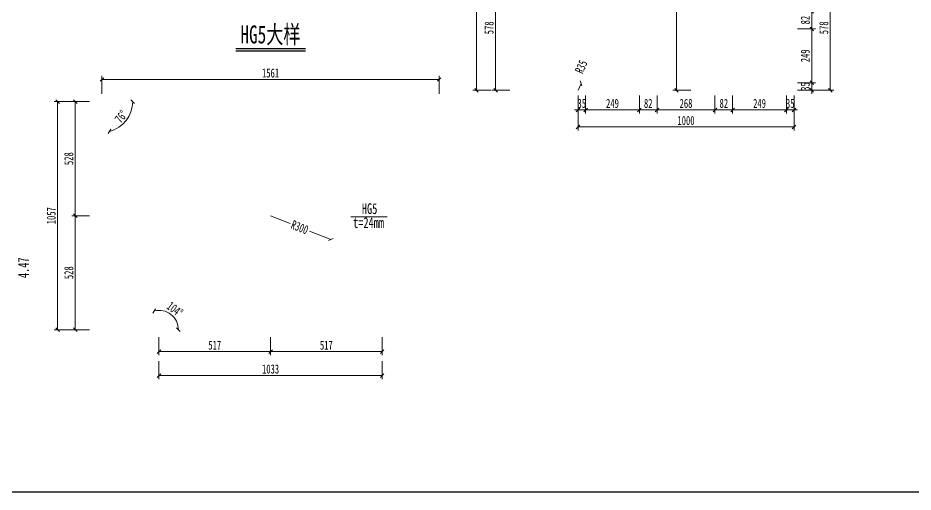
# Model space of a CAD drawing. Header units: millimetres. Extents: x -60009 to 63758, y -2164 to 95433.
# Drawn here: x 27770 to 31915, y 30298 to 32494 of the extents above; entities that cross this region are included whole.
import ezdxf
from ezdxf.enums import TextEntityAlignment as Align

# ---------------------------------------------------------------- set-up
doc = ezdxf.new("R2010")
doc.units = ezdxf.units.MM
doc.layers.get('Defpoints').update_dxf_attribs({"color": 8})
for name, color, linetype, lineweight in [('文字', 7, 'Continuous', 15), ('标注线及字体', 2, 'Continuous', 15), ('细实线', 4, 'Continuous', 15)]:
    doc.layers.add(name, color=color, linetype=linetype, lineweight=lineweight)
doc.styles.add('111', font='仿宋_GB2312.TTF', dxfattribs={"width": 0.7})
doc.styles.add('BM_Dim', font='仿宋_GB2312.TTF', dxfattribs={"width": 0.85})
doc.dimstyles.new('200', dxfattribs={"dimscale": 0, "dimtxt": 2.5, "dimasz": 1, "dimexe": 1, "dimexo": 1, "dimgap": 0.6, "dimtad": 1, "dimdec": 0, "dimdsep": 46, "dimtxsty": '111', "dimblk": 'OBLIQUE', "dimcen": 0, "dimclrd": 4, "dimclre": 4, "dimclrt": 4, "dimadec": 1, "dimazin": 2, "dimtfac": 1, "dimtdec": 0, "dimtix": 1, "dimtmove": 2, "dimatfit": 3, "dimfxl": 4, "dimfxlon": 1, "dimtolj": 1, "dimlwd": -1, "dimlwe": -1, "dimarcsym": 0})

# ---------------------------------------------------------------- blocks, each defined once
blk = doc.blocks.new('_Oblique')
at = {"color": 0, "linetype": 'ByBlock', "lineweight": -2}
blk.add_line((-0.5, -0.5), (0.5, 0.5), dxfattribs=at)
blk = doc.blocks.new('*D1186')
at = {"layer": 'Defpoints', "color": 0, "transparency": 16777216}
for p in [(30914.6, 33085.2), (30819.5, 32158.4), (30936.8, 32158.4)]:
    blk.add_point(p, dxfattribs=at)
at = {"layer": '细实线', "color": 4, "transparency": 16777216}
for p, q in [((30886.2, 33085.2), (30802.9, 33085.2)), ((30819.5, 33085.2), (30819.5, 32158.4)), ((30886.2, 32158.4), (30802.9, 32158.4))]:
    blk.add_line(p, q, dxfattribs=at)
at = {"layer": '细实线', "color": 4, "transparency": 16777216, "xscale": 16.66666666666666, "yscale": 16.66666666666666, "zscale": 16.66666666666666}
for p, rotation in [((30819.5, 33085.2), 90), ((30819.5, 32158.4), 270)]:
    blk.add_blockref('_Oblique', p, dxfattribs=dict(at, rotation=rotation))
at = {"layer": '细实线', "color": 4, "transparency": 16777216, "insert": (30789.7, 32621.8), "char_height": 41.67, "attachment_point": 5, "rotation": 90, "style": '111'}
blk.add_mtext('\\A1;927', dxfattribs=at)
blk = doc.blocks.new('*D1189')
at = {"layer": 'Defpoints', "color": 0, "transparency": 16777216}
for p in [(30363.4, 32158.4), (31363.4, 32158.4), (31363.4, 31988.4)]:
    blk.add_point(p, dxfattribs=at)
at = {"layer": '细实线', "color": 4, "transparency": 16777216}
for p, q in [((30363.4, 32055.1), (30363.4, 31971.7)), ((31363.4, 32055.1), (31363.4, 31971.7)), ((30363.4, 31988.4), (31363.4, 31988.4))]:
    blk.add_line(p, q, dxfattribs=at)
at = {"layer": '细实线', "color": 4, "transparency": 16777216, "xscale": 16.66666666666666, "yscale": 16.66666666666666, "zscale": 16.66666666666666, "rotation": 180}
blk.add_blockref('_Oblique', (30363.4, 31988.4), dxfattribs=at)
at = {"layer": '细实线', "color": 4, "transparency": 16777216, "xscale": 16.66666666666666, "yscale": 16.66666666666666, "zscale": 16.66666666666666}
blk.add_blockref('_Oblique', (31363.4, 31988.4), dxfattribs=at)
at = {"layer": '细实线', "color": 4, "transparency": 16777216, "insert": (30863.4, 32018.2), "char_height": 41.67, "attachment_point": 5, "style": '111'}
blk.add_mtext('\\A1;1000', dxfattribs=at)
blk = doc.blocks.new('*D1191')
at = {"layer": 'Defpoints', "color": 0, "transparency": 16777216}
for p in [(30377.3, 32190.5), (30363.4, 32158.4)]:
    blk.add_point(p, dxfattribs=at)
at = {"layer": '细实线', "color": 4, "transparency": 16777216}
for p, q in [((30377.3, 32190.5), (30363.4, 32158.4)), ((30363.4, 32158.4), (30377.3, 32190.5))]:
    blk.add_line(p, q, dxfattribs=at)
at = {"layer": '细实线', "color": 4, "transparency": 16777216, "xscale": 16.66666666666666, "yscale": 16.66666666666666, "zscale": 16.66666666666666, "rotation": 66.52523050004679}
blk.add_blockref('_Oblique', (30377.3, 32190.5), dxfattribs=at)
at = {"layer": '细实线', "color": 4, "transparency": 16777216, "insert": (30378.2, 32267.3), "char_height": 41.67, "attachment_point": 5, "rotation": 66.5252, "style": '111'}
blk.add_mtext('\\A1;R35', dxfattribs=at)
blk = doc.blocks.new('*D1201')
at = {"layer": 'Defpoints', "color": 0, "transparency": 16777216}
for p in [(30363.4, 32158.4), (30398.4, 32158.4), (30398.4, 32067.5)]:
    blk.add_point(p, dxfattribs=at)
at = {"layer": '细实线', "color": 4, "transparency": 16777216}
for p, q in [((30363.4, 32134.1), (30363.4, 32050.8)), ((30398.4, 32134.1), (30398.4, 32050.8)), ((30363.4, 32067.5), (30346.7, 32067.5)), ((30363.4, 32067.5), (30398.4, 32067.5)), ((30398.4, 32067.5), (30415.1, 32067.5))]:
    blk.add_line(p, q, dxfattribs=at)
at = {"layer": '细实线', "color": 4, "transparency": 16777216, "xscale": 16.66666666666666, "yscale": 16.66666666666666, "zscale": 16.66666666666666}
blk.add_blockref('_Oblique', (30363.4, 32067.5), dxfattribs=at)
at = {"layer": '细实线', "color": 4, "transparency": 16777216, "xscale": 16.66666666666666, "yscale": 16.66666666666666, "zscale": 16.66666666666666, "rotation": 180}
blk.add_blockref('_Oblique', (30398.4, 32067.5), dxfattribs=at)
at = {"layer": '细实线', "color": 4, "transparency": 16777216, "insert": (30380.9, 32097.3), "char_height": 41.67, "attachment_point": 5, "style": '111'}
blk.add_mtext('\\A1;35', dxfattribs=at)
blk = doc.blocks.new('*D1202')
at = {"layer": 'Defpoints', "color": 0, "transparency": 16777216}
for p in [(30398.4, 32158.4), (30647.4, 32158.4), (30647.4, 32067.5)]:
    blk.add_point(p, dxfattribs=at)
at = {"layer": '细实线', "color": 4, "transparency": 16777216}
for p, q in [((30398.4, 32134.1), (30398.4, 32050.8)), ((30647.4, 32134.1), (30647.4, 32050.8)), ((30398.4, 32067.5), (30647.4, 32067.5))]:
    blk.add_line(p, q, dxfattribs=at)
at = {"layer": '细实线', "color": 4, "transparency": 16777216, "xscale": 16.66666666666666, "yscale": 16.66666666666666, "zscale": 16.66666666666666, "rotation": 180}
blk.add_blockref('_Oblique', (30398.4, 32067.5), dxfattribs=at)
at = {"layer": '细实线', "color": 4, "transparency": 16777216, "xscale": 16.66666666666666, "yscale": 16.66666666666666, "zscale": 16.66666666666666}
blk.add_blockref('_Oblique', (30647.4, 32067.5), dxfattribs=at)
at = {"layer": '细实线', "color": 4, "transparency": 16777216, "insert": (30522.9, 32097.3), "char_height": 41.67, "attachment_point": 5, "style": '111'}
blk.add_mtext('\\A1;249', dxfattribs=at)
blk = doc.blocks.new('*D1203')
at = {"layer": 'Defpoints', "color": 0, "transparency": 16777216}
for p in [(30647.4, 32158.4), (30729.4, 32158.4), (30729.4, 32067.5)]:
    blk.add_point(p, dxfattribs=at)
at = {"layer": '细实线', "color": 4, "transparency": 16777216}
for p, q in [((30647.4, 32134.1), (30647.4, 32050.8)), ((30729.4, 32134.1), (30729.4, 32050.8)), ((30647.4, 32067.5), (30729.4, 32067.5))]:
    blk.add_line(p, q, dxfattribs=at)
at = {"layer": '细实线', "color": 4, "transparency": 16777216, "xscale": 16.66666666666666, "yscale": 16.66666666666666, "zscale": 16.66666666666666, "rotation": 180}
blk.add_blockref('_Oblique', (30647.4, 32067.5), dxfattribs=at)
at = {"layer": '细实线', "color": 4, "transparency": 16777216, "xscale": 16.66666666666666, "yscale": 16.66666666666666, "zscale": 16.66666666666666}
blk.add_blockref('_Oblique', (30729.4, 32067.5), dxfattribs=at)
at = {"layer": '细实线', "color": 4, "transparency": 16777216, "insert": (30688.4, 32097.3), "char_height": 41.67, "attachment_point": 5, "style": '111'}
blk.add_mtext('\\A1;82', dxfattribs=at)
blk = doc.blocks.new('*D1204')
at = {"layer": 'Defpoints', "color": 0, "transparency": 16777216}
for p in [(30997.4, 32158.4), (31079.4, 32158.4), (31079.4, 32067.5)]:
    blk.add_point(p, dxfattribs=at)
at = {"layer": '细实线', "color": 4, "transparency": 16777216}
for p, q in [((30997.4, 32134.1), (30997.4, 32050.8)), ((31079.4, 32134.1), (31079.4, 32050.8)), ((30997.4, 32067.5), (31079.4, 32067.5))]:
    blk.add_line(p, q, dxfattribs=at)
at = {"layer": '细实线', "color": 4, "transparency": 16777216, "xscale": 16.66666666666666, "yscale": 16.66666666666666, "zscale": 16.66666666666666, "rotation": 180}
blk.add_blockref('_Oblique', (30997.4, 32067.5), dxfattribs=at)
at = {"layer": '细实线', "color": 4, "transparency": 16777216, "xscale": 16.66666666666666, "yscale": 16.66666666666666, "zscale": 16.66666666666666}
blk.add_blockref('_Oblique', (31079.4, 32067.5), dxfattribs=at)
at = {"layer": '细实线', "color": 4, "transparency": 16777216, "insert": (31038.4, 32097.3), "char_height": 41.67, "attachment_point": 5, "style": '111'}
blk.add_mtext('\\A1;82', dxfattribs=at)
blk = doc.blocks.new('*D1205')
at = {"layer": 'Defpoints', "color": 0, "transparency": 16777216}
for p in [(30729.4, 32158.4), (30997.4, 32158.4), (30997.4, 32067.5)]:
    blk.add_point(p, dxfattribs=at)
at = {"layer": '细实线', "color": 4, "transparency": 16777216}
for p, q in [((30729.4, 32134.1), (30729.4, 32050.8)), ((30997.4, 32134.1), (30997.4, 32050.8)), ((30729.4, 32067.5), (30997.4, 32067.5))]:
    blk.add_line(p, q, dxfattribs=at)
at = {"layer": '细实线', "color": 4, "transparency": 16777216, "xscale": 16.66666666666666, "yscale": 16.66666666666666, "zscale": 16.66666666666666, "rotation": 180}
blk.add_blockref('_Oblique', (30729.4, 32067.5), dxfattribs=at)
at = {"layer": '细实线', "color": 4, "transparency": 16777216, "xscale": 16.66666666666666, "yscale": 16.66666666666666, "zscale": 16.66666666666666}
blk.add_blockref('_Oblique', (30997.4, 32067.5), dxfattribs=at)
at = {"layer": '细实线', "color": 4, "transparency": 16777216, "insert": (30863.4, 32097.3), "char_height": 41.67, "attachment_point": 5, "style": '111'}
blk.add_mtext('\\A1;268', dxfattribs=at)
blk = doc.blocks.new('*D1206')
at = {"layer": 'Defpoints', "color": 0, "transparency": 16777216}
for p in [(31079.4, 32158.4), (31328.4, 32158.4), (31328.4, 32067.5)]:
    blk.add_point(p, dxfattribs=at)
at = {"layer": '细实线', "color": 4, "transparency": 16777216}
for p, q in [((31079.4, 32134.1), (31079.4, 32050.8)), ((31328.4, 32134.1), (31328.4, 32050.8)), ((31079.4, 32067.5), (31328.4, 32067.5))]:
    blk.add_line(p, q, dxfattribs=at)
at = {"layer": '细实线', "color": 4, "transparency": 16777216, "xscale": 16.66666666666666, "yscale": 16.66666666666666, "zscale": 16.66666666666666, "rotation": 180}
blk.add_blockref('_Oblique', (31079.4, 32067.5), dxfattribs=at)
at = {"layer": '细实线', "color": 4, "transparency": 16777216, "xscale": 16.66666666666666, "yscale": 16.66666666666666, "zscale": 16.66666666666666}
blk.add_blockref('_Oblique', (31328.4, 32067.5), dxfattribs=at)
at = {"layer": '细实线', "color": 4, "transparency": 16777216, "insert": (31203.9, 32097.3), "char_height": 41.67, "attachment_point": 5, "style": '111'}
blk.add_mtext('\\A1;249', dxfattribs=at)
blk = doc.blocks.new('*D1207')
at = {"layer": 'Defpoints', "color": 0, "transparency": 16777216}
for p in [(31328.4, 32158.4), (31363.4, 32158.4), (31328.4, 32067.5)]:
    blk.add_point(p, dxfattribs=at)
at = {"layer": '细实线', "color": 4, "transparency": 16777216}
for p, q in [((31328.4, 32134.1), (31328.4, 32050.8)), ((31363.4, 32134.1), (31363.4, 32050.8)), ((31328.4, 32067.5), (31311.7, 32067.5)), ((31363.4, 32067.5), (31328.4, 32067.5)), ((31363.4, 32067.5), (31380.1, 32067.5))]:
    blk.add_line(p, q, dxfattribs=at)
at = {"layer": '细实线', "color": 4, "transparency": 16777216, "xscale": 16.66666666666666, "yscale": 16.66666666666666, "zscale": 16.66666666666666}
blk.add_blockref('_Oblique', (31328.4, 32067.5), dxfattribs=at)
at = {"layer": '细实线', "color": 4, "transparency": 16777216, "xscale": 16.66666666666666, "yscale": 16.66666666666666, "zscale": 16.66666666666666, "rotation": 180}
blk.add_blockref('_Oblique', (31363.4, 32067.5), dxfattribs=at)
at = {"layer": '细实线', "color": 4, "transparency": 16777216, "insert": (31345.9, 32097.3), "char_height": 41.67, "attachment_point": 5, "style": '111'}
blk.add_mtext('\\A1;35', dxfattribs=at)
blk = doc.blocks.new('*D1208')
at = {"layer": 'Defpoints', "color": 0}
for p in [(29981.7, 32736.8), (30363.4, 32736.8), (30363.4, 32158.4)]:
    blk.add_point(p, dxfattribs=at)
at = {"layer": '细实线', "color": 4}
for p, q in [((30048.4, 32736.8), (29965, 32736.8)), ((29981.7, 32158.4), (29981.7, 32736.8)), ((30048.4, 32158.4), (29965, 32158.4))]:
    blk.add_line(p, q, dxfattribs=at)
at = {"layer": '细实线', "color": 4, "xscale": 16.66666666666666, "yscale": 16.66666666666666, "zscale": 16.66666666666666}
for p, rotation in [((29981.7, 32736.8), 90), ((29981.7, 32158.4), 270)]:
    blk.add_blockref('_Oblique', p, dxfattribs=dict(at, rotation=rotation))
at = {"layer": '细实线', "color": 4, "insert": (29951.9, 32447.6), "char_height": 41.67, "attachment_point": 5, "rotation": 90, "style": '111'}
blk.add_mtext('\\A1;578', dxfattribs=at)
blk = doc.blocks.new('*D1209')
at = {"layer": 'Defpoints', "color": 0, "transparency": 16777216}
for p in [(30113.7, 33853.7), (29893.3, 32158.4), (30363.4, 32158.4)]:
    blk.add_point(p, dxfattribs=at)
at = {"layer": '细实线', "color": 4, "transparency": 16777216}
for p, q in [((29959.9, 33853.7), (29876.6, 33853.7)), ((29893.3, 33853.7), (29893.3, 32158.4)), ((29959.9, 32158.4), (29876.6, 32158.4))]:
    blk.add_line(p, q, dxfattribs=at)
at = {"layer": '细实线', "color": 4, "transparency": 16777216, "xscale": 16.66666666666666, "yscale": 16.66666666666666, "zscale": 16.66666666666666}
for p, rotation in [((29893.3, 33853.7), 90), ((29893.3, 32158.4), 270)]:
    blk.add_blockref('_Oblique', p, dxfattribs=dict(at, rotation=rotation))
at = {"layer": '细实线', "color": 4, "transparency": 16777216, "insert": (29863.5, 33006.1), "char_height": 41.67, "attachment_point": 5, "rotation": 90, "style": '111'}
blk.add_mtext('\\A1;1695', dxfattribs=at)
blk = doc.blocks.new('*D1251')
at = {"layer": 'Defpoints', "color": 0}
for p in [(31363.4, 32524.4), (31363.4, 32442.4), (31445.8, 32442.4)]:
    blk.add_point(p, dxfattribs=at)
at = {"layer": '细实线', "color": 4}
for p, q in [((31380.1, 32524.4), (31462.4, 32524.4)), ((31445.8, 32524.4), (31445.8, 32442.4)), ((31380.1, 32442.4), (31462.4, 32442.4))]:
    blk.add_line(p, q, dxfattribs=at)
at = {"layer": '细实线', "color": 4, "xscale": 16.66666666666666, "yscale": 16.66666666666666, "zscale": 16.66666666666666}
for p, rotation in [((31445.8, 32524.4), 90), ((31445.8, 32442.4), 270)]:
    blk.add_blockref('_Oblique', p, dxfattribs=dict(at, rotation=rotation))
at = {"layer": '细实线', "color": 4, "insert": (31415.9, 32483.4), "char_height": 41.67, "attachment_point": 5, "rotation": 90, "style": '111'}
blk.add_mtext('\\A1;82', dxfattribs=at)
blk = doc.blocks.new('*D1252')
at = {"layer": 'Defpoints', "color": 0}
for p in [(31363.4, 32442.4), (31363.4, 32193.4), (31445.8, 32193.4)]:
    blk.add_point(p, dxfattribs=at)
at = {"layer": '细实线', "color": 4}
for p, q in [((31380.1, 32442.4), (31462.4, 32442.4)), ((31445.8, 32442.4), (31445.8, 32193.4)), ((31380.1, 32193.4), (31462.4, 32193.4))]:
    blk.add_line(p, q, dxfattribs=at)
at = {"layer": '细实线', "color": 4, "xscale": 16.66666666666666, "yscale": 16.66666666666666, "zscale": 16.66666666666666}
for p, rotation in [((31445.8, 32442.4), 90), ((31445.8, 32193.4), 270)]:
    blk.add_blockref('_Oblique', p, dxfattribs=dict(at, rotation=rotation))
at = {"layer": '细实线', "color": 4, "insert": (31415.9, 32317.9), "char_height": 41.67, "attachment_point": 5, "rotation": 90, "style": '111'}
blk.add_mtext('\\A1;249', dxfattribs=at)
blk = doc.blocks.new('*D1253')
at = {"layer": 'Defpoints', "color": 0}
for p in [(31363.4, 32193.4), (31363.4, 32158.4), (31445.8, 32158.4)]:
    blk.add_point(p, dxfattribs=at)
at = {"layer": '细实线', "color": 4}
for p, q in [((31445.8, 32193.4), (31445.8, 32210)), ((31380.1, 32193.4), (31462.4, 32193.4)), ((31445.8, 32193.4), (31445.8, 32158.4)), ((31380.1, 32158.4), (31462.4, 32158.4)), ((31445.8, 32158.4), (31445.8, 32141.7))]:
    blk.add_line(p, q, dxfattribs=at)
at = {"layer": '细实线', "color": 4, "xscale": 16.66666666666666, "yscale": 16.66666666666666, "zscale": 16.66666666666666}
for p, rotation in [((31445.8, 32193.4), 270), ((31445.8, 32158.4), 90)]:
    blk.add_blockref('_Oblique', p, dxfattribs=dict(at, rotation=rotation))
at = {"layer": '细实线', "color": 4, "insert": (31415.9, 32175.9), "char_height": 41.67, "attachment_point": 5, "rotation": 90, "style": '111'}
blk.add_mtext('\\A1;35', dxfattribs=at)
blk = doc.blocks.new('*D1255')
at = {"layer": 'Defpoints', "color": 0, "transparency": 16777216}
for p in [(31363.4, 32736.8), (31363.4, 32158.4), (31531.5, 32158.4)]:
    blk.add_point(p, dxfattribs=at)
at = {"layer": '细实线', "color": 4, "transparency": 16777216}
for p, q in [((31464.8, 32736.8), (31548.1, 32736.8)), ((31531.5, 32736.8), (31531.5, 32158.4)), ((31464.8, 32158.4), (31548.1, 32158.4))]:
    blk.add_line(p, q, dxfattribs=at)
at = {"layer": '细实线', "color": 4, "transparency": 16777216, "xscale": 16.66666666666666, "yscale": 16.66666666666666, "zscale": 16.66666666666666}
for p, rotation in [((31531.5, 32736.8), 90), ((31531.5, 32158.4), 270)]:
    blk.add_blockref('_Oblique', p, dxfattribs=dict(at, rotation=rotation))
at = {"layer": '细实线', "color": 4, "transparency": 16777216, "insert": (31501.6, 32447.6), "char_height": 41.67, "attachment_point": 5, "rotation": 90, "style": '111'}
blk.add_mtext('\\A1;578', dxfattribs=at)
blk = doc.blocks.new('*D1300')
at = {"layer": 'Defpoints', "color": 0}
for p in [(28939.9, 31577.6), (29456.5, 31049.3), (28939.9, 30948.3)]:
    blk.add_point(p, dxfattribs=at)
at = {"layer": '细实线', "color": 4}
for p, q in [((28939.9, 31014.9), (28939.9, 30931.6)), ((29456.5, 31014.9), (29456.5, 30931.6)), ((29456.5, 30948.3), (28939.9, 30948.3))]:
    blk.add_line(p, q, dxfattribs=at)
at = {"layer": '细实线', "color": 4, "xscale": 16.66666666666666, "yscale": 16.66666666666666, "zscale": 16.66666666666666, "rotation": 180}
blk.add_blockref('_Oblique', (28939.9, 30948.3), dxfattribs=at)
at = {"layer": '细实线', "color": 4, "xscale": 16.66666666666666, "yscale": 16.66666666666666, "zscale": 16.66666666666666}
blk.add_blockref('_Oblique', (29456.5, 30948.3), dxfattribs=at)
at = {"layer": '细实线', "color": 4, "insert": (29198.2, 30977.6), "char_height": 41.67, "attachment_point": 5, "style": '111'}
blk.add_mtext('\\A1;517', dxfattribs=at)
blk = doc.blocks.new('*D1301')
at = {"layer": 'Defpoints', "color": 0}
for p in [(28423.3, 31049.3), (29456.5, 31049.3), (28423.3, 30837.2)]:
    blk.add_point(p, dxfattribs=at)
at = {"layer": '细实线', "color": 4}
for p, q in [((28423.3, 30903.9), (28423.3, 30820.6)), ((29456.5, 30903.9), (29456.5, 30820.6)), ((29456.5, 30837.2), (28423.3, 30837.2))]:
    blk.add_line(p, q, dxfattribs=at)
at = {"layer": '细实线', "color": 4, "xscale": 16.66666666666666, "yscale": 16.66666666666666, "zscale": 16.66666666666666, "rotation": 180}
blk.add_blockref('_Oblique', (28423.3, 30837.2), dxfattribs=at)
at = {"layer": '细实线', "color": 4, "xscale": 16.66666666666666, "yscale": 16.66666666666666, "zscale": 16.66666666666666}
blk.add_blockref('_Oblique', (29456.5, 30837.2), dxfattribs=at)
at = {"layer": '细实线', "color": 4, "insert": (28939.9, 30867.1), "char_height": 41.67, "attachment_point": 5, "style": '111'}
blk.add_mtext('\\A1;1033', dxfattribs=at)
blk = doc.blocks.new('*D1302')
at = {"layer": 'Defpoints', "color": 0}
for p in [(28035.7, 31577.6), (28939.9, 31577.6), (28939.9, 31049.3)]:
    blk.add_point(p, dxfattribs=at)
at = {"layer": '细实线', "color": 4}
for p, q in [((28102.4, 31577.6), (28019.1, 31577.6)), ((28035.7, 31049.3), (28035.7, 31577.6)), ((28102.4, 31049.3), (28019.1, 31049.3))]:
    blk.add_line(p, q, dxfattribs=at)
at = {"layer": '细实线', "color": 4, "xscale": 16.66666666666666, "yscale": 16.66666666666666, "zscale": 16.66666666666666}
for p, rotation in [((28035.7, 31577.6), 90), ((28035.7, 31049.3), 270)]:
    blk.add_blockref('_Oblique', p, dxfattribs=dict(at, rotation=rotation))
at = {"layer": '细实线', "color": 4, "insert": (28005.9, 31313.5), "char_height": 41.67, "attachment_point": 5, "rotation": 90, "style": '111'}
blk.add_mtext('\\A1;528', dxfattribs=at)
blk = doc.blocks.new('*D1303')
at = {"layer": 'Defpoints', "color": 0}
for p in [(29720.7, 32105.9), (28248.9, 32044.9), (28639.9, 31577.6), (28639.9, 31577.6), (29456.5, 31049.3)]:
    blk.add_point(p, dxfattribs=at)
blk = doc.blocks.new('*D1304')
at = {"layer": 'Defpoints', "color": 0}
for p in [(28159.2, 32105.9), (28497.3, 31100.5), (28423.3, 31049.3), (28423.3, 31049.3), (29456.5, 31049.3)]:
    blk.add_point(p, dxfattribs=at)
at = {"layer": '细实线', "color": 4}
blk.add_arc((28423.3, 31049.3), 90, 0, 104.0362, dxfattribs=at)
at = {"layer": '细实线', "color": 4, "xscale": 16.66666666666666, "yscale": 16.66666666666666, "zscale": 16.66666666666666}
for p, rotation in [((28401.5, 31136.6), 194.0362434679266), ((28513.3, 31049.3), 270)]:
    blk.add_blockref('_Oblique', p, dxfattribs=dict(at, rotation=rotation))
at = {"layer": '细实线', "color": 4, "insert": (28497.1, 31143.8), "char_height": 41.67, "attachment_point": 5, "rotation": 322.0181, "style": '111'}
blk.add_mtext('\\A1;104%%d', dxfattribs=at)
blk = doc.blocks.new('*D1837')
at = {"layer": 'Defpoints', "color": 0}
for p in [(28939.9, 32105.9), (28035.7, 31577.6), (28939.9, 31577.6)]:
    blk.add_point(p, dxfattribs=at)
at = {"layer": '细实线', "color": 4}
for p, q in [((28102.4, 32105.9), (28019.1, 32105.9)), ((28035.7, 32105.9), (28035.7, 31577.6)), ((28102.4, 31577.6), (28019.1, 31577.6))]:
    blk.add_line(p, q, dxfattribs=at)
at = {"layer": '细实线', "color": 4, "xscale": 16.66666666666666, "yscale": 16.66666666666666, "zscale": 16.66666666666666}
for p, rotation in [((28035.7, 32105.9), 90), ((28035.7, 31577.6), 270)]:
    blk.add_blockref('_Oblique', p, dxfattribs=dict(at, rotation=rotation))
at = {"layer": '细实线', "color": 4, "insert": (28005.9, 31841.8), "char_height": 41.67, "attachment_point": 5, "rotation": 90, "style": '111'}
blk.add_mtext('\\A1;528', dxfattribs=at)
blk = doc.blocks.new('*D1838')
at = {"layer": 'Defpoints', "color": 0}
for p in [(28858.4, 32105.9), (27954.2, 31049.3), (28858.4, 31049.3)]:
    blk.add_point(p, dxfattribs=at)
at = {"layer": '细实线', "color": 4}
for p, q in [((28020.9, 32105.9), (27937.6, 32105.9)), ((27954.2, 32105.9), (27954.2, 31049.3)), ((28020.9, 31049.3), (27937.6, 31049.3))]:
    blk.add_line(p, q, dxfattribs=at)
at = {"layer": '细实线', "color": 4, "xscale": 16.66666666666666, "yscale": 16.66666666666666, "zscale": 16.66666666666666}
for p, rotation in [((27954.2, 32105.9), 90), ((27954.2, 31049.3), 270)]:
    blk.add_blockref('_Oblique', p, dxfattribs=dict(at, rotation=rotation))
at = {"layer": '细实线', "color": 4, "insert": (27924.4, 31577.6), "char_height": 41.67, "attachment_point": 5, "rotation": 90, "style": '111'}
blk.add_mtext('\\A1;1057', dxfattribs=at)
blk = doc.blocks.new('*D1839')
at = {"layer": 'Defpoints', "color": 0}
for p in [(29720.7, 32208.2), (28159.2, 32105.9), (29720.7, 32105.9)]:
    blk.add_point(p, dxfattribs=at)
at = {"layer": '细实线', "color": 4}
for p, q in [((28159.2, 32141.6), (28159.2, 32224.9)), ((28159.2, 32208.2), (29720.7, 32208.2)), ((29720.7, 32141.6), (29720.7, 32224.9))]:
    blk.add_line(p, q, dxfattribs=at)
at = {"layer": '细实线', "color": 4, "xscale": 16.66666666666666, "yscale": 16.66666666666666, "zscale": 16.66666666666666, "rotation": 180}
blk.add_blockref('_Oblique', (28159.2, 32208.2), dxfattribs=at)
at = {"layer": '细实线', "color": 4, "xscale": 16.66666666666666, "yscale": 16.66666666666666, "zscale": 16.66666666666666}
blk.add_blockref('_Oblique', (29720.7, 32208.2), dxfattribs=at)
at = {"layer": '细实线', "color": 4, "insert": (28939.9, 32238.1), "char_height": 41.67, "attachment_point": 5, "style": '111'}
blk.add_mtext('\\A1;1561', dxfattribs=at)
blk = doc.blocks.new('*D1840')
at = {"layer": 'Defpoints', "color": 0}
for p in [(28939.9, 31577.6), (28423.3, 31049.3), (28939.9, 30948.3)]:
    blk.add_point(p, dxfattribs=at)
at = {"layer": '细实线', "color": 4}
for p, q in [((28423.3, 31014.9), (28423.3, 30931.6)), ((28939.9, 31014.9), (28939.9, 30931.6)), ((28423.3, 30948.3), (28939.9, 30948.3))]:
    blk.add_line(p, q, dxfattribs=at)
at = {"layer": '细实线', "color": 4, "xscale": 16.66666666666666, "yscale": 16.66666666666666, "zscale": 16.66666666666666, "rotation": 180}
blk.add_blockref('_Oblique', (28423.3, 30948.3), dxfattribs=at)
at = {"layer": '细实线', "color": 4, "xscale": 16.66666666666666, "yscale": 16.66666666666666, "zscale": 16.66666666666666}
blk.add_blockref('_Oblique', (28939.9, 30948.3), dxfattribs=at)
at = {"layer": '细实线', "color": 4, "insert": (28681.6, 30977.6), "char_height": 41.67, "attachment_point": 5, "style": '111'}
blk.add_mtext('\\A1;517', dxfattribs=at)
blk = doc.blocks.new('*D1841')
at = {"layer": 'Defpoints', "color": 0}
for p in [(28159.2, 32105.9), (28159.2, 32105.9), (29720.7, 32105.9), (28235.1, 31985.4), (28423.3, 31049.3)]:
    blk.add_point(p, dxfattribs=at)
at = {"layer": '细实线', "color": 4}
blk.add_arc((28159.2, 32105.9), 142.4, 284.0362, 0, dxfattribs=at)
at = {"layer": '细实线', "color": 4, "xscale": 16.66666666666666, "yscale": 16.66666666666666, "zscale": 16.66666666666666}
for p, rotation in [((28301.6, 32105.9), 90), ((28193.7, 31967.7), 194.0362434679266)]:
    blk.add_blockref('_Oblique', p, dxfattribs=dict(at, rotation=rotation))
at = {"layer": '细实线', "color": 4, "insert": (28248, 32036.6), "char_height": 41.67, "attachment_point": 5, "rotation": 52.0181, "style": '111'}
blk.add_mtext('\\A1;76%%d', dxfattribs=at)
blk = doc.blocks.new('*D1842')
at = {"layer": 'Defpoints', "color": 0}
for p in [(28939.9, 31577.6), (29218.9, 31467.2)]:
    blk.add_point(p, dxfattribs=at)
at = {"layer": '细实线', "color": 4}
for p, q in [((29030.3, 31541.8), (28939.9, 31577.6)), ((29120.1, 31506.3), (29218.9, 31467.2))]:
    blk.add_line(p, q, dxfattribs=at)
at = {"layer": '细实线', "color": 4, "xscale": 16.66666666666666, "yscale": 16.66666666666666, "zscale": 16.66666666666666, "rotation": 338.4016792941661}
blk.add_blockref('_Oblique', (29218.9, 31467.2), dxfattribs=at)
at = {"layer": '细实线', "color": 4, "insert": (29075.2, 31524.1), "char_height": 41.67, "attachment_point": 5, "rotation": 338.4017, "style": '111'}
blk.add_mtext('\\A1;R300', dxfattribs=at)

msp = doc.modelspace()

# ---------------------------------------------------------------- linework, layer by layer
at = {"color": 4}
msp.add_line((28778.5, 32341.4), (29102, 32341.4), dxfattribs=at)
at = {"color": 6, "const_width": 6}
msp.add_lwpolyline([(28778.5, 32351.4), (29102, 32351.4)], dxfattribs=at)
at = {"layer": 'Defpoints'}
msp.add_lwpolyline([(25599.8, 34560.8), (32016.5, 34560.8), (32016.5, 30297.5), (25599.8, 30297.5)], close=True, dxfattribs=at)
at = {"layer": '细实线'}
msp.add_line((29311.9, 31572), (29480.1, 31572), dxfattribs=at)

# ---------------------------------------------------------------- texts
at = {"layer": '文字', "style": 'BM_Dim', "width": 0.7}
for s, p in [('HG5', (29398.5, 31570.2)), ('t=24mm', (29393.5, 31505.4))]:
    msp.add_text(s, height=50, dxfattribs=at).set_placement(p, align=Align.BOTTOM_CENTER)
msp.add_text('4.47', height=50, rotation=90, dxfattribs=at).set_placement((27835.8, 31336.4), align=Align.BOTTOM_CENTER)
at = {"layer": '标注线及字体', "color": 0, "style": '111', "width": 0.7}
msp.add_text('HG5大样', height=83.33, dxfattribs=at).set_placement((28939.9, 32418.8), align=Align.MIDDLE)

# ---------------------------------------------------------------- dimensions: what is measured, and where the dimension line sits
at = {"layer": '细实线'}
for base, p1, p2, angle, picture, middle in [((29893.3, 32158.4), (30113.7, 33853.7), (30363.4, 32158.4), 90, '*D1209', (29863.5, 33006.1)), ((30819.5, 32158.4), (30914.6, 33085.2), (30936.8, 32158.4), 90, '*D1186', (30789.7, 32621.8)), ((29981.7, 32736.8), (30363.4, 32158.4), (30363.4, 32736.8), 90, '*D1208', (29951.9, 32447.6)), ((31531.5, 32158.4), (31363.4, 32736.8), (31363.4, 32158.4), 90, '*D1255', (31501.6, 32447.6)), ((31445.8, 32442.4), (31363.4, 32524.4), (31363.4, 32442.4), 90, '*D1251', (31415.9, 32483.4)), ((31445.8, 32193.4), (31363.4, 32442.4), (31363.4, 32193.4), 90, '*D1252', (31415.9, 32317.9)), ((31445.8, 32158.4), (31363.4, 32193.4), (31363.4, 32158.4), 90, '*D1253', (31415.9, 32175.9)), ((31328.4, 32067.5), (31363.4, 32158.4), (31328.4, 32158.4), 180, '*D1207', (31345.9, 32097.3)), ((27954.2, 31049.3), (28858.4, 32105.9), (28858.4, 31049.3), 270, '*D1838', (27924.4, 31577.6)), ((28035.7, 31577.6), (28939.9, 32105.9), (28939.9, 31577.6), 270, '*D1837', (28005.9, 31841.8)), ((28035.7, 31577.6), (28939.9, 31049.3), (28939.9, 31577.6), 90, '*D1302', (28005.9, 31313.5)), ((28939.9, 30948.3), (28423.3, 31049.3), (28939.9, 31577.6), 180, '*D1840', (28681.6, 30977.6))]:
    dim = msp.add_linear_dim(base=base, p1=p1, p2=p2, angle=angle, dimstyle='200', override={"dimscale": 16.666667, "dimblk": 'Oblique'}, dxfattribs=at)
    dim.commit()
    dim.dimension.update_dxf_attribs({"geometry": picture, "text_midpoint": middle})
for center, mpoint, picture, middle in [((30363.4, 32158.4), (30377.3, 32190.5), '*D1191', (30378.2, 32267.3)), ((28939.9, 31577.6), (29218.9, 31467.2), '*D1842', (29075.2, 31524.1))]:
    dim = msp.add_radius_dim(center=center, mpoint=mpoint, dimstyle='200', override={"dimscale": 16.666667}, dxfattribs=at)
    dim.commit()
    dim.dimension.update_dxf_attribs({"geometry": picture, "text_midpoint": middle, "dimtype": 164})
for base, p1, p2, override, picture, middle in [((29720.6693, 32208.2347), (28159.192, 32105.9129), (29720.6693, 32105.9129), {"dimscale": 16.666667}, '*D1839', (28939.9307, 32238.0545)), ((30398.4, 32067.5), (30363.4, 32158.4), (30398.4, 32158.4), {"dimscale": 16.666667, "dimblk": 'Oblique'}, '*D1201', (30380.9, 32097.3)), ((31363.4, 31988.4), (30363.4, 32158.4), (31363.4, 32158.4), {"dimscale": 16.666667, "dimblk": 'Oblique'}, '*D1189', (30863.4, 32018.2)), ((30647.4, 32067.5), (30398.4, 32158.4), (30647.4, 32158.4), {"dimscale": 16.666667, "dimblk": 'Oblique'}, '*D1202', (30522.9, 32097.3)), ((30729.4, 32067.5), (30647.4, 32158.4), (30729.4, 32158.4), {"dimscale": 16.666667, "dimblk": 'Oblique'}, '*D1203', (30688.4, 32097.3)), ((30997.4, 32067.5), (30729.4, 32158.4), (30997.4, 32158.4), {"dimscale": 16.666667, "dimblk": 'Oblique'}, '*D1205', (30863.4, 32097.3)), ((31079.4, 32067.5), (30997.4, 32158.4), (31079.4, 32158.4), {"dimscale": 16.666667, "dimblk": 'Oblique'}, '*D1204', (31038.4, 32097.3)), ((31328.4, 32067.5), (31079.4, 32158.4), (31328.4, 32158.4), {"dimscale": 16.666667, "dimblk": 'Oblique'}, '*D1206', (31203.9, 32097.3)), ((28939.9, 30948.3), (29456.5, 31049.3), (28939.9, 31577.6), {"dimscale": 16.666667, "dimblk": 'Oblique'}, '*D1300', (29198.2, 30977.6))]:
    dim = msp.add_linear_dim(base=base, p1=p1, p2=p2, dimstyle='200', override=override, dxfattribs=at)
    dim.commit()
    dim.dimension.update_dxf_attribs({"geometry": picture, "text_midpoint": middle})
for base, line1, line2, override, picture, middle in [((28235.1, 31985.4), ((29720.7, 32105.9), (28159.2, 32105.9)), ((28159.2, 32105.9), (28423.3, 31049.3)), {"dimscale": 16.666667}, '*D1841', (28248, 32036.6)), ((28497.3, 31100.5), ((28159.2, 32105.9), (28423.3, 31049.3)), ((28423.3, 31049.3), (29456.5, 31049.3)), {"dimscale": 16.666667, "dimblk": 'Oblique'}, '*D1304', (28497.1, 31143.8)), ((28248.9, 32044.9), ((29456.5, 31049.3), (29720.7, 32105.9)), ((28639.9, 31577.6), (28639.9, 31577.6)), {"dimscale": 16.666667, "dimblk": 'Oblique'}, '*D1303', (28221.2, 32057.5))]:
    dim = msp.add_angular_dim_2l(base=base, line1=line1, line2=line2, dimstyle='200', override=override, dxfattribs=at)
    dim.commit()
    dim.dimension.update_dxf_attribs({"geometry": picture, "text_midpoint": middle})
dim = msp.add_aligned_dim(p1=(29456.5, 31049.3), p2=(28423.3, 31049.3), distance=212.1, dimstyle='200', override={"dimscale": 16.666667, "dimblk": 'Oblique'}, dxfattribs=at)
dim.commit()
dim.dimension.update_dxf_attribs({"geometry": '*D1301', "text_midpoint": (28939.9, 30867.1)})

doc.saveas('drawing.dxf')
